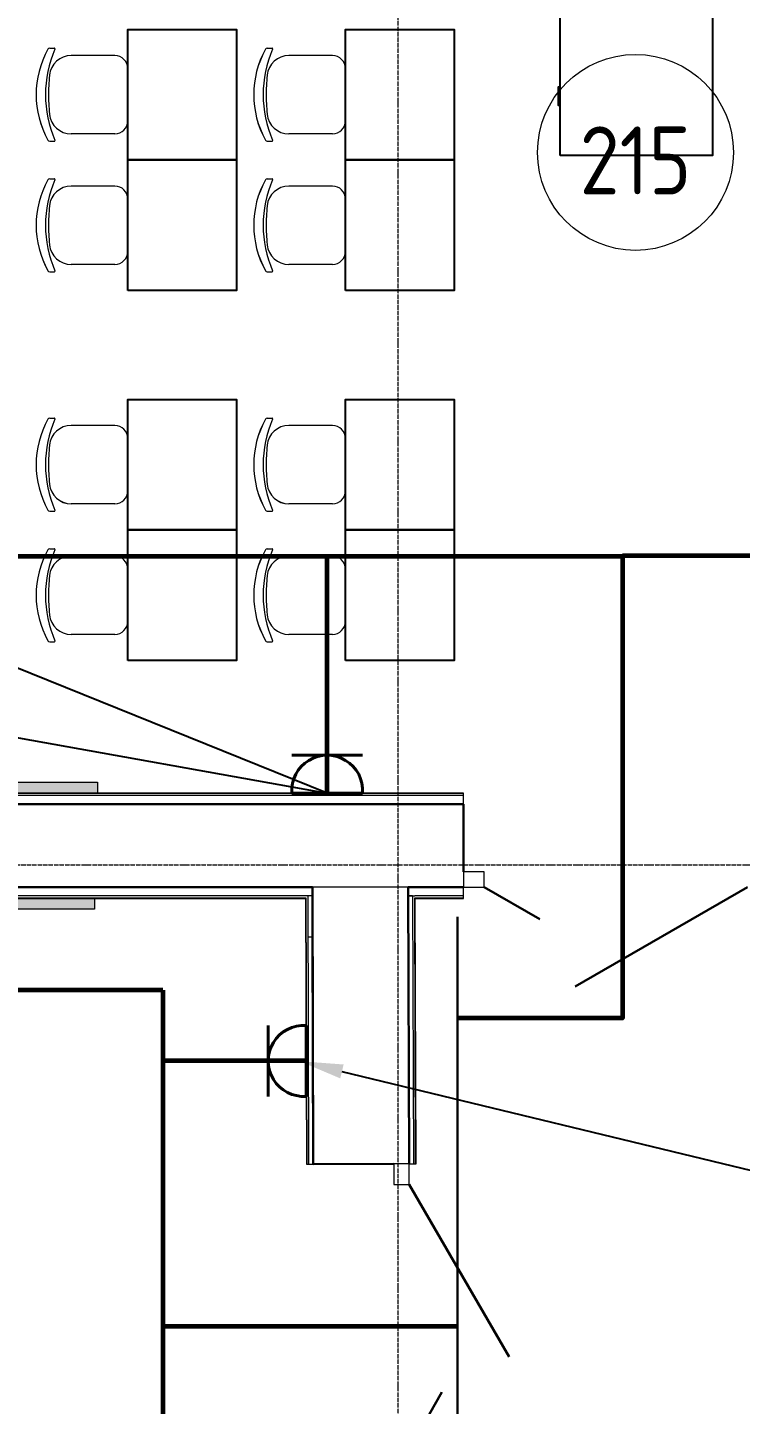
# Model space of a CAD drawing. Header units: millimetres. Extents: x -32 to 417638015, y -35 to 175284279.
# Drawn here: x 416884124 to 416887399, y 175265765 to 175272092 of the extents above; entities that cross this region are included whole.
import ezdxf
from ezdxf import colors
from ezdxf.entities.mleader import LeaderData, LeaderLine
from ezdxf.math import Vec2, Vec3

# ---------------------------------------------------------------- set-up
doc = ezdxf.new("R2010")
doc.units = ezdxf.units.MM
doc.linetypes.add('ADSK_Линия сетки', pattern=[25, 20, -2.5, 0, -2.5])
for name, color, linetype, lineweight in [('_ЭМ_гофра', 5, 'Continuous', 60), ('_ЭМ_ТХобщее_слой', 7, 'Continuous', 30), ('Аннотация', 7, 'Continuous', 18), ('Двери', 7, 'Continuous', 9), ('Оси', 253, 'Continuous', 9), ('Стены несущие', 7, 'Continuous', 30), ('Стены отделка', 7, 'Continuous', 30), ('Стены штриховка', 7, 'Continuous', 9), ('ТХ', 5, 'Continuous', 0), ('ШТРИХОВКА', 252, 'Continuous', 15), ('ЭМ', 5, 'Continuous', 40), ('ЭМ_Лоток 1_2', 162, 'Continuous', 30)]:
    doc.layers.add(name, color=color, linetype=linetype, lineweight=lineweight)
doc.layers.add('_ЭМ_Надписи', color=7, linetype='Continuous')
doc.layers.add('ЭОМ_Лотки рабочие', color=5, linetype='Continuous')
doc.layers.add('Линии', color=7, linetype='Continuous', lineweight=9, true_color=0x00a600)
doc.styles.add('GOST Common', font='GOST_Common.ttf', dxfattribs={"width": 0.9, "height": 350})
doc.styles.add('ЭОМ', font='isocpeur.ttf', dxfattribs={"width": 0.85, "height": 250})
doc.linetypes.add('Cable in the tray', pattern='A,5,[130,ltypeshp.shx,S=1,R=0,X=0,Y=0],1.5,[130,ltypeshp.shx,S=1.5,R=90,X=0,Y=-1],1,[130,ltypeshp.shx,S=1,R=0,X=0.5,Y=0],5', length=12.5)

# ---------------------------------------------------------------- blocks, each defined once
blk = doc.blocks.new('Стул ученич штабелир №5-7')
at = {"color": 0, "linetype": 'ByBlock', "lineweight": -2}
for p, q in [((-120.1, 0), (120.1, 0)), ((-120.1, 0), (120.1, 0)), ((-179.9, -60), (-179.9, -260.3)), ((-179.9, -60), (-179.9, -260.3)), ((180.1, -60), (180.1, -260.3)), ((180.1, -60), (180.1, -260.3)), ((-213.4, -359), (-213.4, -337.3)), ((-213.4, -359), (-213.4, -337.3)), ((213.6, -359), (213.6, -337.3)), ((213.6, -359), (213.6, -337.3))]:
    blk.add_line(p, q, dxfattribs=at)
for centre, radius, start, end in [((-119.9, -60), 60, 90, 180), ((-119.9, -60), 60, 90, 180), ((120.1, -60), 60, 0, 90), ((120.1, -60), 60, 0, 90), ((-79.9, -260.3), 100, 180, 264.25844), ((-79.9, -260.3), 100, 180, 264.25844), ((80.1, -260.3), 100, 275.74156, 0), ((80.1, -260.3), 100, 275.74156, 0), ((-210.4, -337.3), 3, 63.89783, 180), ((-210.4, -337.3), 3, 63.89783, 180), ((-203.4, -359), 10, 180, 238.06825), ((-203.4, -359), 10, 180, 238.06825), ((0.1, 142.3), 520.8, 246.31951, 293.68049), ((0.1, 142.3), 520.8, 246.31951, 293.68049), ((0.1, 9), 430.5, 240.99166, 299.00834), ((0.1, 9), 430.5, 240.99166, 299.00834), ((0.1, 435.5), 800.4, 263.24698, 276.75302), ((0.1, 435.5), 800.4, 263.24698, 276.75302), ((203.6, -359), 10, 301.93175, 0), ((203.6, -359), 10, 301.93175, 0), ((210.6, -337.3), 3, 0, 116.10217), ((210.6, -337.3), 3, 0, 116.10217)]:
    blk.add_arc(centre, radius, start, end, dxfattribs=at)
blk = doc.blocks.new('Тх 2 этаж')
at = {"lineweight": 0, "true_color": 0x939598}
h = blk.add_hatch(color=252, dxfattribs=at)
h.dxf.hatch_style = 1
h.paths.add_polyline_path([(4993.7, 34939), (4993.7, 34889), (3793.7, 34889), (3793.7, 34939)])
h = blk.add_hatch(color=252, dxfattribs=at)
h.dxf.hatch_style = 1
h.paths.add_polyline_path([(4980, 34405), (4980, 34355), (3780, 34355), (3780, 34405)])
at = {"color": 252, "linetype": 'Continuous', "true_color": 0x939598}
blk.add_lwpolyline([(7119.6, 37818.8), (7119.6, 38918.8), (7819.6, 38918.8), (7819.6, 37818.8)], close=True, dxfattribs=at)
at = {"color": 252, "true_color": 0x939598}
for points in [[(5133.7, 37797.9), (5133.7, 38397.9), (5633.7, 38397.9), (5633.7, 37797.9)], [(6133.7, 37797.9), (6133.7, 38397.9), (6633.7, 38397.9), (6633.7, 37797.9)], [(5133.7, 37197.9), (5133.7, 37797.9), (5633.7, 37797.9), (5633.7, 37197.9)], [(6133.7, 37197.9), (6133.7, 37797.9), (6633.7, 37797.9), (6633.7, 37197.9)], [(5133.7, 36097.9), (5133.7, 36697.9), (5633.7, 36697.9), (5633.7, 36097.9)], [(6133.7, 36097.9), (6133.7, 36697.9), (6633.7, 36697.9), (6633.7, 36097.9)], [(5133.7, 35497.9), (5133.7, 36097.9), (5633.7, 36097.9), (5633.7, 35497.9)], [(6133.7, 35497.9), (6133.7, 36097.9), (6633.7, 36097.9), (6633.7, 35497.9)]]:
    blk.add_lwpolyline(points, close=True, dxfattribs=at)
at = {"color": 252, "linetype": 'Continuous', "true_color": 0x939598}
blk.add_lwpolyline([(7119.6, 38132.1), (7110.6, 38132.1), (7110.6, 38050.3), (7119.6, 38050.3)], dxfattribs=at)
at = {"color": 252, "lineweight": 0, "true_color": 0x939598}
for points in [[(4993.7, 34939), (4993.7, 34889), (3793.7, 34889), (3793.7, 34939), (4993.7, 34939)], [(4980, 34405), (4980, 34355), (3780, 34355), (3780, 34405), (4980, 34405)]]:
    blk.add_lwpolyline(points, dxfattribs=at)
at = {"layer": 'ТХ', "color": 252, "lineweight": 0, "true_color": 0x939598, "rotation": 270}
for p in [(5133.7, 38097.9), (6133.7, 38097.9), (5133.7, 37497.9), (6133.7, 37497.9), (5133.7, 36397.9), (6133.7, 36397.9), (5133.7, 35797.9), (6133.7, 35797.9)]:
    blk.add_blockref('Стул ученич штабелир №5-7', p, dxfattribs=at)
blk = doc.blocks.new('План 2 этажа')
at = {"layer": 'Двери', "color": 8}
for p, q in [((1081.357, 36852.192), (986.357, 36852.192)), ((986.357, 36852.192), (986.357, 36782.192)), ((1081.357, 36782.192), (1081.357, 36852.192)), ((986.357, 36782.192), (1081.357, 36782.192)), ((736.481, 35509.907), (666.481, 35509.698)), ((666.481, 35509.698), (666.765, 35414.698)), ((736.765, 35414.907), (736.481, 35509.907)), ((666.765, 35414.698), (736.765, 35414.907))]:
    blk.add_line(p, q, dxfattribs=at)
at = {"layer": 'Двери', "color": 8, "lineweight": 30}
for p, q in [((1081.357, 36782.192), (1336.835, 36634.692)), ((2291.357, 36782.192), (1498.944, 36324.692)), ((736.765, 35414.907), (1196.631, 34623.865)), ((740.38, 34204.913), (887.116, 34460.83))]:
    blk.add_line(p, q, dxfattribs=at)
at = {"layer": 'Линии', "color": 8}
blk.add_circle((1776.957, 40157.755), 450, dxfattribs=at)
at = {"layer": 'Оси', "color": 8, "linetype": 'ADSK_Линия сетки'}
for p, q in [((685.923, -4690.674), (685.923, 44561.698)), ((-9428.371, 36883.7), (56691.21, 36883.7))]:
    blk.add_line(p, q, dxfattribs=at)
at = {"layer": 'Стены несущие', "color": 8}
for p, q in [((-5731.43, 37162.192), (986.357, 37162.192)), ((986.357, 36852.192), (986.357, 37162.192)), ((-5731.43, 36782.192), (292.677, 36782.192)), ((292.677, 36782.192), (296.483, 35508.592)), ((736.481, 35509.907), (732.679, 36782.192)), ((732.798, 36782.192), (986.357, 36782.192)), ((296.518, 35533.592), (293.482, 36552.184)), ((296.483, 35508.592), (666.481, 35509.698))]:
    blk.add_line(p, q, dxfattribs=at)
at = {"layer": 'Стены отделка', "color": 8, "lineweight": 9}
for p, q in [((986.357, 37214.192), (-4719.868, 37214.192)), ((986.357, 37162.192), (986.357, 37214.192)), ((296.357, 36742.192), (296.357, 36782.192)), ((732.798, 36782.192), (732.798, 36742.192)), ((986.357, 36730.192), (986.357, 36782.192)), ((296.357, 36742.192), (-5711.43, 36742.192)), ((-5699.43, 36730.192), (260.951, 36730.192)), ((260.951, 36730.192), (264.593, 35508.497)), ((276.593, 35508.533), (272.916, 36742.192)), ((752.798, 36742.252), (732.798, 36742.192)), ((732.798, 36742.192), (762.798, 36742.192)), ((752.798, 36742.252), (756.481, 35509.967)), ((768.481, 35510.003), (764.834, 36730.192)), ((764.834, 36730.192), (986.357, 36730.192)), ((293.482, 36552.184), (273.482, 36552.125)), ((264.593, 35508.497), (296.483, 35508.592)), ((296.593, 35508.592), (296.518, 35533.592)), ((736.481, 35509.907), (768.481, 35510.003))]:
    blk.add_line(p, q, dxfattribs=at)
at = {"layer": 'Стены штриховка', "color": 8}
for p, q in [((986.357, 37212.192), (-4721.868, 37212.192)), ((986.357, 37202.192), (-4731.868, 37202.192)), ((732.679, 36782.192), (292.677, 36782.192)), ((-5701.43, 36732.192), (262.945, 36732.192)), ((262.945, 36732.192), (266.593, 35508.503)), ((986.357, 36742.192), (762.798, 36742.192)), ((766.481, 35509.997), (762.828, 36732.192)), ((762.828, 36732.192), (986.357, 36732.192))]:
    blk.add_line(p, q, dxfattribs=at)
at = {"layer": 'ЭОМ_Лотки рабочие'}
blk.add_blockref('Тх 2 этаж', (-5689.424, 2325.176), dxfattribs=at)
at = {"layer": 'Аннотация', "color": 8, "lineweight": 9, "insert": (1776.957, 40120.807), "char_height": 312.5, "width": 520.21112, "attachment_point": 5, "line_spacing_factor": 1.022766, "style": 'GOST Common'}
blk.add_mtext('215', dxfattribs=at)
blk = doc.blocks.new('_ЭМ_ТХ2_2ЭТАЖнов')
at = {"layer": 'ТХ', "color": 252, "lineweight": 0, "true_color": 0x939598, "rotation": 270}
for p in [(5258.4, 40089.4), (6258.4, 40089.4), (5258.4, 39489.4), (6258.4, 39489.4), (5258.4, 38389.4), (6258.4, 38389.4), (5258.4, 37789.4), (6258.4, 37789.4)]:
    blk.add_blockref('Стул ученич штабелир №5-7', p, dxfattribs=at)
blk = doc.blocks.new('1м розетка IP20')
at = {"layer": 'ЭМ', "color": 5}
for p, q in [((-10.5, 162.7), (-10.5, -162.7)), ((163.1, 162.7), (163.1, -162.7)), ((-10.5, 0), (315.5, 0))]:
    blk.add_line(p, q, dxfattribs=at)
blk.add_arc((0, 0), 163.1, 266.31959, 93.68041, dxfattribs=at)

msp = doc.modelspace()

# ---------------------------------------------------------------- block references
at = {"layer": 'ШТРИХОВКА'}
msp.add_blockref('План 2 этажа', (416885140, 175231360.9), dxfattribs=at)

# ---------------------------------------------------------------- next in the draw order: linework, layer by layer
at = {"layer": '_ЭМ_гофра', "linetype": 'ByBlock'}
for points in [[(416887834.1, 175273488.6), (416887834.1, 175269665.5), (416886856.9, 175269665.5)], [(416879440.6, 175269663), (416886856.9, 175269663), (416886856.9, 175267540.4), (416886099.1, 175267540.4)], [(416885500.4, 175268570.4), (416885500.4, 175269663)], [(416884745.7, 175267669.2), (416880271.7, 175267669.2), (416880107.9, 175268089.9)], [(416884745.7, 175267669.2), (416884745.7, 175260394.1)], [(416885403.2, 175267343.9), (416884745.7, 175267343.9)], [(416884745.7, 175266125.9), (416886099.1, 175266125.9)]]:
    msp.add_lwpolyline(points, dxfattribs=at)
at = {"layer": 'ЭМ_Лоток 1_2', "linetype": 'Cable in the tray', "ltscale": 50}
msp.add_lwpolyline([(416886099.1, 175254549.1), (416886099.1, 175268006.1)], dxfattribs=at)

# ---------------------------------------------------------------- next in the draw order: block references
at = {"layer": '_ЭМ_ТХобщее_слой', "lineweight": 50}
msp.add_blockref('_ЭМ_ТХ2_2ЭТАЖнов', (416879325.9, 175231694.6), dxfattribs=at)
at = {"layer": 'ЭМ'}
for p, rotation in [((416885500.4, 175268585.5), 89.99999999999999), ((416885392.7, 175267343.9), 180.0000000000092)]:
    msp.add_blockref('1м розетка IP20', p, dxfattribs=dict(at, rotation=rotation))

# ---------------------------------------------------------------- next in the draw order: leaders
at = {"layer": '_ЭМ_Надписи', "color": 7, "ltscale": 5}
ml = msp.add_multileader_mtext('Standard', dxfattribs=at)
ml.set_content('{\\fGOST Common|b0|i0|c204|p34;\\W0.9;\\C256;2ЩРС-1\\fISOCPEUR|b0|i0|c204|p34;\\W0.85; Гр.1 \\PРезерв\\P\\fGOST Common|b0|i0|c0|p34;\\W0.9;h=\\fGOST Common|b0|i0|c204|p34;1\\fGOST Common|b0|i0|c0|p34;.\\fGOST Common|b0|i0|c204|p34;8м}', color=1, style='ЭОМ')
ml.set_leader_properties()
ml.build(insert=Vec2(0, 0))
ml.multileader.update_dxf_attribs({"text_left_attachment_type": 6, "text_right_attachment_type": 6, "dogleg_length": 0, "arrow_head_size": 200})
ctx = ml.context
ctx.base_point, ctx.char_height, ctx.arrow_head_size, ctx.landing_gap_size, ctx.plane_origin = Vec3(416874523.6, 175272365.4), 250, 200, 0, Vec3(416856276, 175285366.5)
ctx.left_attachment, ctx.right_attachment = 6, 6
notes = []
notes.append((ctx, [(1, (1, 1, 0), (416876087.4, 175272365.4), (-1, 0), 0, [(1, [(416879428.6, 175269663), (416885500.5, 175268575.1)], 0, [])])]))
ctx.mtext.insert, ctx.mtext.width, ctx.mtext.defined_height, ctx.mtext.flow_direction = Vec3(416874523.6, 175272665.4), 2880, 545.6, 5
ml = msp.add_multileader_mtext('Standard', dxfattribs=at)
ml.set_content('{\\fGOST Common|b0|i0|c204|p34;\\W0.9;\\C256;2ЩРС-1\\fISOCPEUR|b0|i0|c204|p34;\\W0.85; Гр.2 \\PРезерв\\P\\fGOST Common|b0|i0|c0|p34;\\W0.9;h=\\fGOST Common|b0|i0|c204|p34;1\\fGOST Common|b0|i0|c0|p34;.\\fGOST Common|b0|i0|c204|p34;8м}', color=1, style='ЭОМ')
ml.set_leader_properties()
ml.build(insert=Vec2(0, 0))
ml.multileader.update_dxf_attribs({"text_left_attachment_type": 6, "text_right_attachment_type": 6, "dogleg_length": 0, "arrow_head_size": 200})
ctx = ml.context
ctx.base_point, ctx.char_height, ctx.arrow_head_size, ctx.landing_gap_size, ctx.plane_origin = Vec3(416890115.8, 175266193.8), 250, 200, 0, Vec3(416872737.6, 175284395)
ctx.left_attachment, ctx.right_attachment = 6, 6
notes.append((ctx, [(0, (1, 1, 0), (416890115.8, 175266193.8), (1, 0), 0, [(0, [(416885373.8, 175267342.8)], 0, [])])]))
ctx.mtext.insert, ctx.mtext.width, ctx.mtext.defined_height, ctx.mtext.flow_direction = Vec3(416890115.8, 175266493.8), 2880, 545.6, 5
for ctx, leaders in notes:
    for number, flags, end, landing, length, lines in leaders:
        leader = LeaderData()
        leader.index, (leader.has_last_leader_line, leader.has_dogleg_vector, leader.attachment_direction) = number, flags
        leader.last_leader_point, leader.dogleg_vector, leader.dogleg_length = Vec3(end), Vec3(landing), length
        for number, points, colour, breaks in lines:
            line = LeaderLine()
            line.index, line.vertices, line.color, line.breaks = number, Vec3.list(points), colors.encode_raw_color(colour), breaks
            leader.lines.append(line)
        ctx.leaders.append(leader)

doc.saveas('drawing.dxf')
